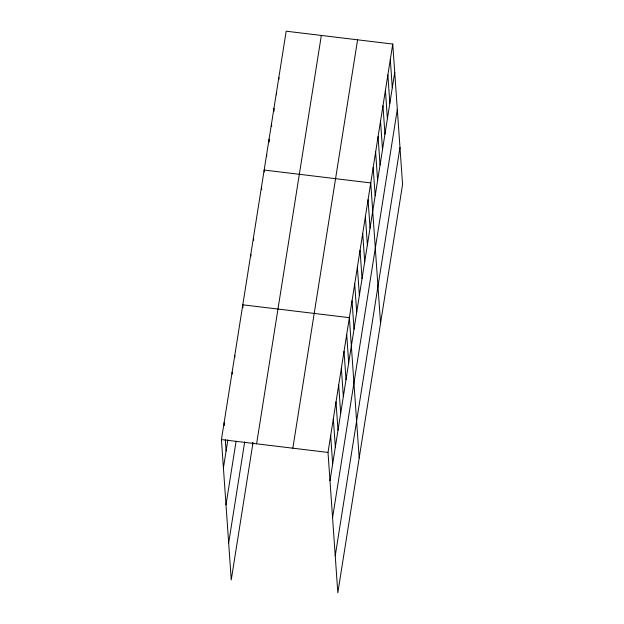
<?xml version="1.0" encoding="UTF-8"?>
<svg xmlns="http://www.w3.org/2000/svg" width="624" height="624" viewBox="0 0 624 624"><rect width="100%" height="100%" fill="white"/><g stroke="black" fill="none" stroke-linecap="round" stroke-linejoin="round"><path stroke-width="0.94" d="M253.055 442.369L231.247 579.938L221.434 439.577L286.182 31.2L392.753 44.062L402.566 184.423L337.818 592.8L328.006 452.431L392.753 44.062M223.415 467.914L227.861 439.834M225.997 504.878L236.09 441.246M228.665 542.974L244.686 441.901M256.604 443.82L321.344 35.443M292.835 448.188L357.583 39.819M329.987 480.769L394.735 72.4M332.576 517.741L397.316 109.364M335.236 555.828L399.984 147.459M221.434 439.577L328.006 452.431M390.304 59.491L392.285 87.82M387.863 74.911L389.844 103.249M385.414 90.34L387.395 118.677M382.972 105.768L384.953 134.105M380.523 121.196L382.504 149.534M378.074 136.625L380.055 164.962M375.632 152.053L377.614 180.391M373.183 167.482L375.164 195.819M380.554 323.271L370.742 182.91L264.163 170.048L264.295 171.935M368.066 199.75L370.048 228.088M365.399 216.598L367.38 244.936M362.723 233.446L364.705 261.784M360.056 250.286L362.037 278.624M357.388 267.134L359.369 295.472M354.713 283.982L356.694 312.32M352.045 300.823L354.026 329.16M359.19 458.039L349.37 317.671L242.798 304.808L242.993 307.648M346.702 334.519L348.683 362.856M344.035 351.359L346.016 379.696M341.359 368.207L343.34 396.544M338.692 385.055L340.673 413.392M336.016 401.895L337.997 430.232M333.349 418.743L335.33 447.08M330.673 435.591L332.654 463.928M278.842 77.485L278.975 79.373M276.393 92.914L276.526 94.801M273.952 108.334L274.147 111.173M271.502 123.763L271.697 126.602M269.053 139.191L269.256 142.022M266.612 154.619L266.744 156.507M261.495 186.896L261.69 189.727M253.484 237.432L253.679 240.263M250.809 254.272L250.942 256.168M252.416 442.4L252.611 445.177M234.788 355.345L234.92 357.24M232.112 372.193L232.245 374.08M224.102 422.729L224.297 425.56M225.295 439.733L226.083 451.066"/></g></svg>
